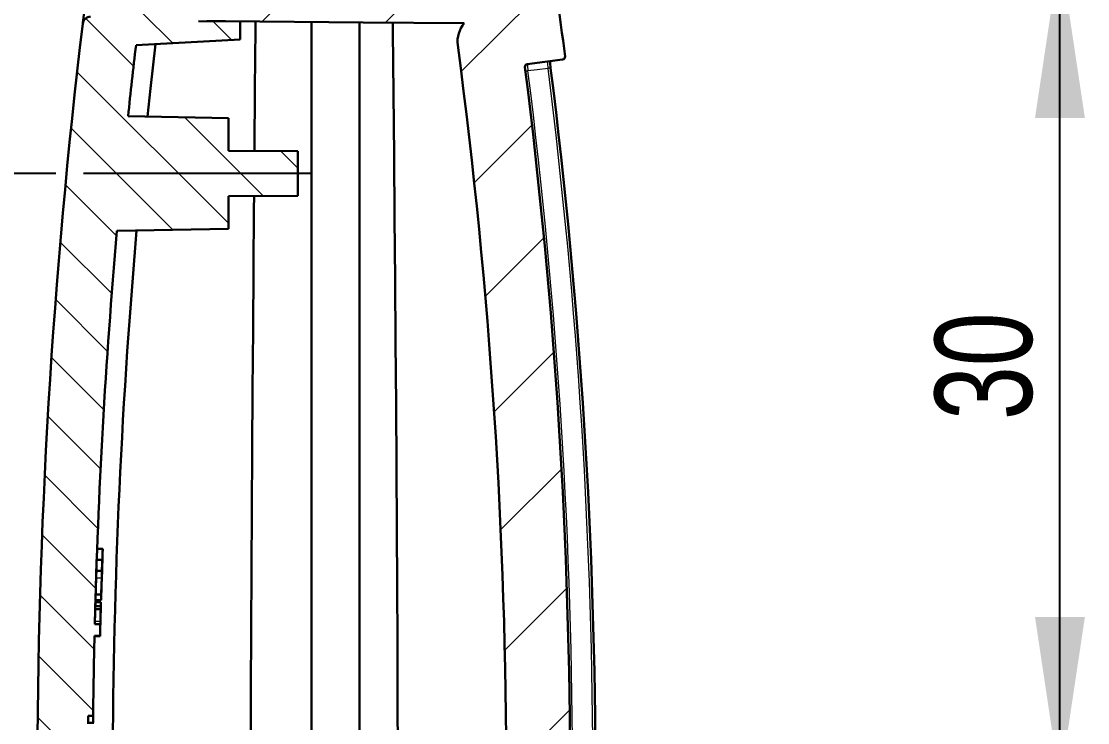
# Model space of a CAD drawing. Header units: millimetres. Extents: x 0 to 1188, y 0 to 841.
# Drawn here: x 626.43 to 664.88, y 376.33 to 401.63 of the extents above; entities that cross this region are included whole.
import ezdxf

# ---------------------------------------------------------------- set-up
doc = ezdxf.new("R2010")
doc.units = ezdxf.units.MM
doc.linetypes.add('SLD-Durchgehend', pattern=[0])
doc.styles.add('SLDTEXTSTYLE3', font='ARIALN.TTF', dxfattribs={"width": 0.87})
doc.dimstyles.new('SLDDIMSTYLE2', dxfattribs={"dimtxt": 3.5, "dimasz": 6, "dimexe": 0, "dimexo": 0.0625, "dimgap": 0.875, "dimtad": 1, "dimrnd": 1e-09, "dimzin": 12, "dimdsep": 46, "dimtxsty": 'SLDTEXTSTYLE3', "dimsah": 1, "dimcen": 0.09, "dimadec": 0, "dimazin": 3, "dimtfac": 1, "dimtofl": 0, "dimtmove": 0, "dimatfit": 3, "dimfxl": 0, "dimfrac": 2, "dimtolj": 1, "dimtzin": 12, "dimarcsym": 0})

# ---------------------------------------------------------------- blocks, each defined once
blk = doc.blocks.new('_D_47')
for p, q in [((627.6705101286666, 396.1442891782618), (610.0031587604708, 396.1442891782618)), ((611.0031587604708, 396.1442891782618), (611.0031587604708, 374.1444499411431)), ((626.9659200410766, 374.1444499411431), (610.0031587604708, 374.1444499411431))]:
    blk.add_line(p, q)
for points in [[(611.0031587604708, 396.1442891782618), (610.1031587604708, 390.1442891782618), (611.9031587604708, 390.1442891782618)], [(611.0031587604708, 374.1444499411431), (611.9031587604708, 380.1444499411431), (610.1031587604708, 380.1444499411431)]]:
    blk.add_solid(points)
at = {"insert": (606.4914215548537, 383.4440669971711), "char_height": 3.5, "attachment_point": 1, "rotation": 90.00000000000041, "style": 'SLDTEXTSTYLE3'}
blk.add_mtext('22', dxfattribs=at)
blk = doc.blocks.new('_D_50')
for p, q in [((645.5052452550302, 404.1444464658799), (664.8825399489441, 404.1444464658798)), ((663.8825399489439, 374.1444499411428), (663.8825399489441, 404.1444464658798)), ((635.3522320244805, 374.1444499411431), (664.8825399489439, 374.1444499411428))]:
    blk.add_line(p, q)
for points in [[(663.8825399489441, 404.1444464658798), (662.9825399489441, 398.1444464658798), (664.7825399489441, 398.1444464658798)], [(663.8825399489439, 374.1444499411428), (664.7825399489438, 380.1444499411428), (662.9825399489439, 380.1444499411428)]]:
    blk.add_solid(points)
at = {"insert": (659.3708027433269, 387.2511667290476), "char_height": 3.5, "attachment_point": 1, "rotation": 89.9999999999995, "style": 'SLDTEXTSTYLE3'}
blk.add_mtext('30', dxfattribs=at)

msp = doc.modelspace()

# ---------------------------------------------------------------- hatches: boundary and pattern name
at = {"linetype": 'SLD-Durchgehend', "lineweight": 0}
h = msp.add_hatch(dxfattribs=at)
h.set_pattern_fill('ANSI31', style=0)
h.set_pattern_definition([(45, (0, 0), (-2.245064030267288, 2.245064030267288), [])])
edge = h.paths.add_edge_path(flags=0)
edge.add_arc((440.703183760471, 374.1444499411438), 207, 350.1714956414312, 352.7223075003661)
edge.add_arc((645.9363639792355, 347.9346857817296), 0.1, 352.722307500389, 442.7499999999731)
edge.add_line((645.9489838761491, 348.0338862766976), (644.675058922054, 348.195950000286))
edge.add_arc((644.6876788189675, 348.2951504952539), 0.1, 172.7778654556324, 262.75000000003683, ccw=False)
edge.add_arc((440.703183760471, 374.1444499411438), 205.5158080160984, 352.7778654556407, 367.2221345443605)
edge.add_arc((644.6876788189676, 399.9937493870322), 0.1, 97.24999999996243, 187.2221345443668, ccw=False)
edge.add_line((644.6750589220541, 400.0929498820001), (645.9489838761493, 400.2550136055885))
edge.add_arc((645.9363639792357, 400.3542141005565), 0.1, 277.2500000000327, 367.2776924996449)
edge.add_arc((440.703183760471, 374.1444499411438), 207, 7.277692499634346, 9.828504358569164)
edge.add_spline(control_points=[(644.6650650843545, 409.4792906344599), (644.6459597171163, 409.5895717781935), (644.6075506753448, 409.6980751975902), (644.5530186267855, 409.7958156774357), (644.5064841816726, 409.8792216582274), (644.4472840394924, 409.9566660194391), (644.3790081941343, 410.0234524039379)], knot_values=[2.194270917860438e-17, 2.194270917860438e-17, 2.194270917860438e-17, 2.194270917860438e-17, 0.0003357715167857464, 0.0003357715167857464, 0.0003357715167857464, 0.0006211764384765851, 0.0006211764384765851, 0.0006211764384765851, 0.0006211764384765851], weights=[1, 1, 1, 1, 1, 1, 1], degree=3, periodic=0)
edge.add_spline(control_points=[(644.3790081941343, 410.0234524039379), (643.7382164282003, 410.6502650788889), (643.0595654507681, 411.2405588214667), (642.3499952438548, 411.7882981191523), (641.8101708620825, 412.2050053383461), (641.2512446940048, 412.5980691793143), (640.6765276930103, 412.9651599561693)], knot_values=[3.072371372254588e-05, 3.072371372254588e-05, 3.072371372254588e-05, 3.072371372254588e-05, 0.002719881707251291, 0.002719881707251291, 0.002719881707251291, 0.00476423095305631, 0.00476423095305631, 0.00476423095305631, 0.00476423095305631], weights=[1, 1, 1, 1, 1, 1, 1], degree=3, periodic=0)
edge.add_spline(control_points=[(640.6765276930103, 412.9651599561693), (640.6057843731447, 413.0103460568098), (640.526264012649, 413.0439413636942), (640.444551727171, 413.0631638348841), (640.401125323359, 413.0733797135769), (640.3566083306254, 413.0797304408458), (640.312057624483, 413.0820652444202)], knot_values=[2.525795506525166e-17, 2.525795506525166e-17, 2.525795506525166e-17, 2.525795506525166e-17, 0.0002518285308900486, 0.0002518285308900486, 0.0002518285308900486, 0.0003842927863039415, 0.0003842927863039415, 0.0003842927863039415, 0.0003842927863039415], weights=[1, 1, 1, 1, 1, 1, 1], degree=3, periodic=0)
edge.add_line((640.3120576244831, 413.0820652444202), (637.813183760471, 413.2130256743415))
edge.add_line((637.813183760471, 413.2130256743415), (637.813183760471, 411.2102809823457))
edge.add_line((637.813183760471, 411.2102809823457), (639.8728466793469, 411.1023386226958))
edge.add_spline(control_points=[(639.8728466793469, 411.1023386226958), (640.3824702106235, 410.76559304831), (640.8778580413766, 410.4062504945935), (641.3561858866623, 410.0263607764862), (641.8380610092515, 409.6436537978155), (642.303547819722, 409.2393576007954), (642.7499523227638, 408.815811517166)], knot_values=[2.489836038554987e-05, 2.489836038554987e-05, 2.489836038554987e-05, 2.489836038554987e-05, 0.001857389109943496, 0.001857389109943496, 0.001857389109943496, 0.003703498353966822, 0.003703498353966822, 0.003703498353966822, 0.003703498353966822], weights=[1, 1, 1, 1, 1, 1, 1], degree=3, periodic=0)
edge.add_arc((440.703183760471, 374.1444499411438), 205, 9.146626698531804, 9.737157490976585, ccw=False)
edge.add_spline(control_points=[(643.0965621119259, 406.7315700882944), (639.9931631634147, 406.7044871359628), (636.8897642149036, 406.6774041836312), (633.7863652663925, 406.6503212312992), (633.5619714310853, 406.648362975965), (633.3375775957783, 406.6464047206308), (633.113183760471, 406.6444464652965)], knot_values=[0.01553141202188759, 0.01553141202188759, 0.01553141202188759, 0.01553141202188759, 0.02484196338468785, 0.02484196338468785, 0.02484196338468785, 0.02551517052427439, 0.02551517052427439, 0.02551517052427439, 0.02551517052427439], weights=[1, 1, 1, 1, 1, 1, 1], degree=3, periodic=0)
edge.add_line((633.113183760471, 406.6444464652965), (633.113183760471, 405.4944464647995))
edge.add_spline(control_points=[(633.113183760471, 405.4944464647995), (633.2140641301313, 405.3935660950585), (633.3149444997833, 405.2926857253092), (633.4158248694168, 405.1918053555415)], knot_values=[0.002305656127740359, 0.002305656127740359, 0.002305656127740359, 0.002305656127740359, 0.002733655288763948, 0.002733655288763948, 0.002733655288763948, 0.002733655288763948], weights=[1, 1, 1, 1], degree=3, periodic=0)
edge.add_spline(control_points=[(633.4158248694168, 405.1918053555415), (633.5248841846376, 405.190853609315), (633.6339434998583, 405.1899018630884), (633.7430028150791, 405.1889501168619), (634.4332882684857, 405.182926086964), (635.1235737218924, 405.1769020570661), (635.813859175299, 405.1708780271679), (638.4803045113832, 405.1476083112165), (641.1467498474675, 405.1243385952628), (643.8131951835518, 405.1010688793064)], knot_values=[0.01002748567136656, 0.01002748567136656, 0.01002748567136656, 0.01002748567136656, 0.01035467607543689, 0.01035467607543689, 0.01035467607543689, 0.01242561129052426, 0.01242561129052426, 0.01242561129052426, 0.0204252519005801, 0.0204252519005801, 0.0204252519005801, 0.0204252519005801], weights=[1, 1, 1, 1, 1, 1, 1, 1, 1, 1], degree=3, periodic=0)
edge.add_spline(control_points=[(643.8131951835519, 405.1010688793064), (643.8723456339521, 405.0408769435854), (643.9314960843438, 404.9806850078561), (643.9906465347193, 404.9204930721107), (644.0314922766461, 404.8789281430538), (644.0723380185652, 404.8373632139892), (644.113183760471, 404.7957982849115)], knot_values=[0.001629402823340384, 0.001629402823340384, 0.001629402823340384, 0.001629402823340384, 0.001882575894924841, 0.001882575894924841, 0.001882575894924841, 0.002057401984652887, 0.002057401984652887, 0.002057401984652887, 0.002057401984652887], weights=[1, 1, 1, 1, 1, 1, 1], degree=3, periodic=0)
edge.add_line((644.113183760471, 404.7957982849115), (644.113183760471, 403.4930946468484))
edge.add_spline(control_points=[(644.113183760471, 403.4930946468484), (644.0131875682205, 403.3913377819953), (643.9131913758962, 403.2895809172144), (643.8131951835518, 403.1878240524535)], knot_values=[0.003882968331787959, 0.003882968331787959, 0.003882968331787959, 0.003882968331787959, 0.004310591267683084, 0.004310591267683084, 0.004310591267683084, 0.004310591267683084], weights=[1, 1, 1, 1], degree=3, periodic=0)
edge.add_spline(control_points=[(643.8131951835518, 403.1878240524535), (641.1467498474675, 403.1645543364972), (638.4803045113832, 403.1412846205435), (635.813859175299, 403.118014904592), (635.1235737218924, 403.1119908746939), (634.4332882684857, 403.1059668447959), (633.7430028150791, 403.0999428148982), (633.6339434998583, 403.0989910686715), (633.5248841846376, 403.0980393224451), (633.4158248694168, 403.0970875762185)], knot_values=[0.02002625146303577, 0.02002625146303577, 0.02002625146303577, 0.02002625146303577, 0.02802589207309161, 0.02802589207309161, 0.02802589207309161, 0.03009682728817899, 0.03009682728817899, 0.03009682728817899, 0.03042401769224932, 0.03042401769224932, 0.03042401769224932, 0.03042401769224932], weights=[1, 1, 1, 1, 1, 1, 1, 1, 1, 1], degree=3, periodic=0)
edge.add_spline(control_points=[(633.4158248694168, 403.0970875762185), (633.3149444997833, 402.9962072064507), (633.2140641301313, 402.8953268367014), (633.113183760471, 402.7944464669604)], knot_values=[0.005709878442625315, 0.005709878442625315, 0.005709878442625315, 0.005709878442625315, 0.006141897009964581, 0.006141897009964581, 0.006141897009964581, 0.006141897009964581], weights=[1, 1, 1, 1], degree=3, periodic=0)
edge.add_line((633.113183760471, 402.7944464669604), (633.113183760471, 401.6444464664634))
edge.add_spline(control_points=[(633.113183760471, 401.6444464664634), (633.337397483958, 401.6424897829412), (633.5616112074448, 401.640533099419), (633.7858249309317, 401.6385764158969), (635.4418896465446, 401.6241241580674), (637.0979543621577, 401.6096719002379), (638.7540190777706, 401.5952196424086), (639.9701378917904, 401.5846067342984), (641.1862567058101, 401.5739938261883), (642.4023755198298, 401.5633809180782)], knot_values=[0.02416924985471032, 0.02416924985471032, 0.02416924985471032, 0.02416924985471032, 0.02484191663826091, 0.02484191663826091, 0.02484191663826091, 0.02981029996591309, 0.02981029996591309, 0.02981029996591309, 0.03345879533149627, 0.03345879533149627, 0.03345879533149627, 0.03345879533149627], weights=[1, 1, 1, 1, 1, 1, 1, 1, 1, 1], degree=3, periodic=0)
edge.add_arc((643.1576483163077, 400.9079703575129), 1, 139.0492118347928, 187.5305659809098)
edge.add_arc((440.703183760471, 374.1444499411438), 203.2158080160984, -7.530565980909216, 7.530565980907113, ccw=False)
edge.add_arc((643.1576483163076, 347.3809295247732), 1, 172.469434019091, 220.9513114783508)
edge.add_spline(control_points=[(642.402381506078, 346.7255120659229), (639.5300820365693, 346.7004458881916), (636.6577825670604, 346.6753797104601), (633.7854830975516, 346.6503135327284), (633.5613833185246, 346.6483578435844), (633.3372835394978, 346.6464021544405), (633.1131837604709, 346.6444464652965)], knot_values=[0.01622466053887799, 0.01622466053887799, 0.01622466053887799, 0.01622466053887799, 0.02484188706498601, 0.02484188706498601, 0.02484188706498601, 0.02551421200214026, 0.02551421200214026, 0.02551421200214026, 0.02551421200214026], weights=[1, 1, 1, 1, 1, 1, 1], degree=3, periodic=0)
edge.add_line((633.1131837604709, 346.6444464652965), (633.1131837604709, 345.4944464647995))
edge.add_spline(control_points=[(633.1131837604709, 345.4944464647995), (633.2140641301312, 345.3935660950585), (633.3149444997831, 345.2926857253092), (633.4158248694166, 345.1918053555415)], knot_values=[0.002305656127740367, 0.002305656127740367, 0.002305656127740367, 0.002305656127740367, 0.002733655288763946, 0.002733655288763946, 0.002733655288763946, 0.002733655288763946], weights=[1, 1, 1, 1], degree=3, periodic=0)
edge.add_spline(control_points=[(633.4158248694166, 345.1918053555415), (633.5248841846374, 345.190853609315), (633.6339434998581, 345.1899018630884), (633.7430028150789, 345.1889501168619), (634.4332882684855, 345.182926086964), (635.1235737218922, 345.1769020570661), (635.8138591752987, 345.1708780271679), (638.480304511383, 345.1476083112165), (641.1467498474674, 345.1243385952628), (643.8131951835516, 345.1010688793064)], knot_values=[0.01002748567136656, 0.01002748567136656, 0.01002748567136656, 0.01002748567136656, 0.01035467607543689, 0.01035467607543689, 0.01035467607543689, 0.01242561129052426, 0.01242561129052426, 0.01242561129052426, 0.02042525190058007, 0.02042525190058007, 0.02042525190058007, 0.02042525190058007], weights=[1, 1, 1, 1, 1, 1, 1, 1, 1, 1], degree=3, periodic=0)
edge.add_spline(control_points=[(643.8131951835516, 345.1010688793064), (643.872345634067, 345.0408769434683), (643.9314960845737, 344.9806850076219), (643.9906465350641, 344.9204930717595), (644.031492276876, 344.8789281428196), (644.0723380186801, 344.8373632138721), (644.1131837604707, 344.7957982849115)], knot_values=[0.001629402823340389, 0.001629402823340389, 0.001629402823340389, 0.001629402823340389, 0.001882575895417286, 0.001882575895417286, 0.001882575895417286, 0.002057401984652953, 0.002057401984652953, 0.002057401984652953, 0.002057401984652953], weights=[1, 1, 1, 1, 1, 1, 1], degree=3, periodic=0)
edge.add_line((644.1131837604707, 344.7957982849115), (644.1131837604707, 343.4930946468484))
edge.add_spline(control_points=[(644.1131837604707, 343.4930946468484), (644.0131875682202, 343.3913377819953), (643.913191375896, 343.2895809172145), (643.8131951835516, 343.1878240524535)], knot_values=[0.003882968331785339, 0.003882968331785339, 0.003882968331785339, 0.003882968331785339, 0.004310591267679314, 0.004310591267679314, 0.004310591267679314, 0.004310591267679314], weights=[1, 1, 1, 1], degree=3, periodic=0)
edge.add_spline(control_points=[(643.8131951835516, 343.1878240524535), (641.1467498474674, 343.1645543364972), (638.480304511383, 343.1412846205435), (635.8138591752987, 343.118014904592), (635.1235737218922, 343.1119908746939), (634.4332882684855, 343.1059668447959), (633.7430028150789, 343.0999428148982), (633.6339434998581, 343.0989910686716), (633.5248841846374, 343.098039322445), (633.4158248694166, 343.0970875762185)], knot_values=[0.02002625146303576, 0.02002625146303576, 0.02002625146303576, 0.02002625146303576, 0.02802589207309156, 0.02802589207309156, 0.02802589207309156, 0.03009682728817894, 0.03009682728817894, 0.03009682728817894, 0.03042401769224927, 0.03042401769224927, 0.03042401769224927, 0.03042401769224927], weights=[1, 1, 1, 1, 1, 1, 1, 1, 1, 1], degree=3, periodic=0)
edge.add_spline(control_points=[(633.4158248694166, 343.0970875762185), (633.3149444997831, 342.9962072064507), (633.2140641301312, 342.8953268367014), (633.1131837604709, 342.7944464669604)], knot_values=[0.005698678298336099, 0.005698678298336099, 0.005698678298336099, 0.005698678298336099, 0.006127460469428542, 0.006127460469428542, 0.006127460469428542, 0.006127460469428542], weights=[1, 1, 1, 1], degree=3, periodic=0)
edge.add_line((633.1131837604709, 342.7944464669604), (633.1131837604707, 341.6444464664634))
edge.add_spline(control_points=[(633.1131837604709, 341.6444464664634), (633.3374850355927, 341.6424890188896), (633.5617863107146, 341.640531571316), (633.7860875858366, 341.6385741237422), (635.4421538162753, 341.6241218526931), (637.098220046714, 341.609669581644), (638.7542862771527, 341.5952173105949), (640.2017111829017, 341.5825858248025), (641.6491360886507, 341.5699543390103), (643.0965609943997, 341.557322853218)], knot_values=[0.02416900991305474, 0.02416900991305474, 0.02416900991305474, 0.02416900991305474, 0.02484193936151197, 0.02484193936151197, 0.02484193936151197, 0.02981032723381436, 0.02981032723381436, 0.02981032723381436, 0.03415276729787304, 0.03415276729787304, 0.03415276729787304, 0.03415276729787304], weights=[1, 1, 1, 1, 1, 1, 1, 1, 1, 1], degree=3, periodic=0)
edge.add_arc((440.703183760471, 374.1444499411438), 205, 350.26284250902216, 350.8533713365952, ccw=False)
edge.add_spline(control_points=[(642.7499523227635, 339.4730883651201), (642.3071246177882, 339.0529359273939), (641.8455231222216, 338.651728750696), (641.3677767691494, 338.2717512916971), (640.8858580268377, 337.8884553063485), (640.3865838254118, 337.5260250004063), (639.8728466793468, 337.1865612595905)], knot_values=[2.603938324540318e-05, 2.603938324540318e-05, 2.603938324540318e-05, 2.603938324540318e-05, 0.001857328200881564, 0.001857328200881564, 0.001857328200881564, 0.003704639417050669, 0.003704639417050669, 0.003704639417050669, 0.003704639417050669], weights=[1, 1, 1, 1, 1, 1, 1], degree=3, periodic=0)
edge.add_line((639.8728466793468, 337.1865612595905), (637.8131837604708, 337.0786188999405))
edge.add_line((637.8131837604708, 337.0786188999405), (637.8131837604708, 335.0758742079447))
edge.add_line((637.8131837604708, 335.0758742079447), (640.3120576244829, 335.206834637866))
edge.add_spline(control_points=[(640.3120576244829, 335.206834637866), (640.3958854273649, 335.2112278668572), (640.4801107699702, 335.2301546743129), (640.5577589150614, 335.2620477230993), (640.5990254110857, 335.2789974437835), (640.6389308009709, 335.2997255463749), (640.6765276930101, 335.3237399261168)], knot_values=[9.974659986866641e-18, 9.974659986866641e-18, 9.974659986866641e-18, 9.974659986866641e-18, 0.000251828530895307, 0.000251828530895307, 0.000251828530895307, 0.0003842927863091545, 0.0003842927863091545, 0.0003842927863091545, 0.0003842927863091545], weights=[1, 1, 1, 1, 1, 1, 1], degree=3, periodic=0)
edge.add_spline(control_points=[(640.6765276930101, 335.3237399261169), (641.4324016290029, 335.8065416352848), (642.1612281522498, 336.3345315604802), (642.8555470768653, 336.9023027541927), (643.3830579056931, 337.3336685752319), (643.8918817023559, 337.7889478171738), (644.379008194134, 338.2654474783482)], knot_values=[2.855903457066471e-05, 2.855903457066471e-05, 2.855903457066471e-05, 2.855903457066471e-05, 0.00271928073651982, 0.00271928073651982, 0.00271928073651982, 0.004762067832991277, 0.004762067832991277, 0.004762067832991277, 0.004762067832991277], weights=[1, 1, 1, 1, 1, 1, 1], degree=3, periodic=0)
edge.add_spline(control_points=[(644.379008194134, 338.2654474783482), (644.4590182069376, 338.3437120454266), (644.5266191128737, 338.4368697770836), (644.5762128539559, 338.5372062383241), (644.6185332417884, 338.6228274852952), (644.6487616860284, 338.7155017966749), (644.6650650843543, 338.8096092478262)], knot_values=[2.655033808261411e-17, 2.655033808261411e-17, 2.655033808261411e-17, 2.655033808261411e-17, 0.000335771501886559, 0.000335771501886559, 0.000335771501886559, 0.0006211764377843284, 0.0006211764377843284, 0.0006211764377843284, 0.0006211764377843284], weights=[1, 1, 1, 1, 1, 1, 1], degree=3, periodic=0)
h = msp.add_hatch(dxfattribs=at)
h.set_pattern_fill('ANSI31', scale=0.5, angle=90.0000000000002, style=0)
h.set_pattern_definition([(135.0000000000002, (0, 0), (-1.12253201513364, -1.122532015133648), [])])
edge = h.paths.add_edge_path(flags=0)
edge.add_line((629.1629511562609, 365.6104938327816), (629.3630915246335, 365.6104938327816))
edge.add_arc((857.003183760471, 374.1444499411423), 227.8, 182.106578216694, 182.1469451740539, ccw=False)
edge.add_line((629.357135540158, 365.7708766492361), (629.1570004035293, 365.7708766492361))
edge.add_arc((857.003183760471, 374.1444499411423), 227.9999999999999, 181.997214541854, 182.1047295090637, ccw=False)
edge.add_line((629.1416886323793, 366.1984422649135), (629.3418103085625, 366.1984422649135))
edge.add_arc((857.003183760471, 374.1444499411423), 227.8, 181.9586055132902, 181.998968734063, ccw=False)
edge.add_line((629.3362690681009, 366.3588250813681), (629.1361522584504, 366.3588250813681))
edge.add_arc((857.003183760471, 374.1444499411423), 227.9999999999999, 180.8959051152616, 181.9568867696259, ccw=False)
edge.add_line((629.031056186416, 370.5794745753361), (628.8368064617054, 370.5794745753357))
edge.add_line((628.8368064617054, 370.5794745753357), (628.8368064617054, 370.8912829912595))
edge.add_line((628.8368064617054, 370.8912829912595), (629.0368064617054, 370.8912829915586))
edge.add_line((629.0368064617054, 370.8912829915586), (629.0368064617055, 371.0485227667726))
edge.add_line((629.0368064617055, 371.0485227667726), (628.8368064617054, 371.0485227667726))
edge.add_line((628.8368064617054, 371.0485227667726), (628.8368064617054, 371.3872283506935))
edge.add_line((628.8368064617054, 371.3872283506935), (629.0368064617054, 371.3872283506349))
edge.add_line((629.0368064617054, 371.3872283506349), (629.0368064617056, 371.596799889801))
edge.add_line((629.0368064617056, 371.596799889801), (628.8368064617054, 371.596799889801))
edge.add_line((628.8368064617054, 371.596799889801), (628.8368064617054, 372.2484146000839))
edge.add_line((628.8368064617054, 372.2484146000839), (629.0368064617054, 372.2484146000839))
edge.add_line((629.0368064617054, 372.2484146000839), (629.0368064617054, 372.3830642732359))
edge.add_line((629.0368064617054, 372.3830642732359), (628.8368064617054, 372.3830642750951))
edge.add_line((628.8368064617054, 372.3830642750951), (628.8368064617054, 372.7740452929892))
edge.add_line((628.8368064617054, 372.7740452929892), (629.0368064617054, 372.774045290708))
edge.add_line((629.0368064617054, 372.774045290708), (629.0368064617054, 372.9133784507096))
edge.add_line((629.0368064617054, 372.9133784507096), (628.8368064617054, 372.9133784507096))
edge.add_line((628.8368064617054, 372.9133784507096), (628.8368064617054, 373.4294745753357))
edge.add_line((628.8368064617054, 373.4294745753357), (629.0368064617054, 373.4294745753357))
edge.add_line((629.0368064617054, 373.4294745753357), (629.0368064617054, 373.7294745753358))
edge.add_line((629.0368064617054, 373.7294745753358), (628.8368064617054, 373.7294745753358))
edge.add_line((628.8368064617054, 373.7294745753358), (628.8368064617054, 374.2414892866856))
edge.add_line((628.8368064617054, 374.2414892866856), (629.0368064617054, 374.2414892866856))
edge.add_line((629.0368064617054, 374.2414892866856), (629.0368064617054, 374.3790765086811))
edge.add_line((629.0368064617054, 374.3790765086811), (628.8368064617054, 374.3790765075777))
edge.add_line((628.8368064617054, 374.3790765075777), (628.8368064617054, 374.7350486791158))
edge.add_line((628.8368064617054, 374.7350486791158), (629.0368064617054, 374.7350486792396))
edge.add_line((629.0368064617054, 374.7350486792396), (629.0368064617054, 374.8730265900241))
edge.add_line((629.0368064617054, 374.8730265900241), (628.8368064617054, 374.8730265900241))
edge.add_line((628.8368064617054, 374.8730265900241), (628.8368064617054, 375.5681600328235))
edge.add_line((628.8368064617054, 375.5681600328235), (629.0368064617054, 375.5681600328235))
edge.add_line((629.0368064617054, 375.5681600328235), (629.0368064617054, 375.6942296162943))
edge.add_line((629.0368064617054, 375.6942296162943), (628.8368064617054, 375.6942296162943))
edge.add_line((628.8368064617054, 375.6942296162943), (628.8368064617054, 375.8565247806933))
edge.add_line((628.8368064617054, 375.8565247806933), (629.0368064617054, 375.8565247806933))
edge.add_line((629.0368064617054, 375.8565247806933), (629.0368064617054, 376.0433239079709))
edge.add_line((629.0368064617054, 376.0433239079709), (628.8368064617054, 376.0433239079683))
edge.add_line((628.8368064617054, 376.0433239079683), (628.8368064617054, 376.0779858412106))
edge.add_line((628.8368064617054, 376.0779858412106), (629.0368064617054, 376.0779858412105))
edge.add_line((629.0368064617054, 376.0779858412105), (629.0368064617054, 376.2827378071714))
edge.add_line((629.0368064617054, 376.2827378071714), (628.8368064617054, 376.2827378071714))
edge.add_line((628.8368064617054, 376.2827378071714), (628.8368064617054, 376.5794745753354))
edge.add_line((628.8368064617054, 376.5794745753354), (629.016187080768, 376.5794745753354))
edge.add_arc((857.003183760471, 374.1444499411423), 227.9999999999999, 178.6634885530515, 179.3880733029845, ccw=False)
edge.add_line((629.0652114007125, 379.4624153906373), (629.2652658735324, 379.4624153906365))
edge.add_arc((857.003183760471, 374.1444499411423), 227.8, 178.5560001710087, 178.66231493213, ccw=False)
edge.add_line((629.2755256345293, 379.8849834071446), (629.075462156613, 379.8849834071345))
edge.add_arc((857.003183760471, 374.1444499411423), 227.9999999999999, 174.9853164956326, 178.5572671054253, ccw=False)
edge.add_line((629.8758926351314, 394.0741671008335), (633.893183760471, 394.1442891782618))
edge.add_line((633.893183760471, 394.1442891782618), (633.893183760471, 395.3224720087863))
edge.add_line((633.893183760471, 395.3224720087863), (636.3931837604711, 395.3442891782632))
edge.add_line((636.3931837604711, 395.3442891782632), (636.3931837604711, 396.9442891782604))
edge.add_line((636.3931837604711, 396.9442891782604), (633.893183760471, 396.9661063477373))
edge.add_line((633.893183760471, 396.9661063477373), (633.893183760471, 398.1442891782618))
edge.add_line((633.893183760471, 398.1442891782618), (630.2765343193456, 398.2074180290793))
edge.add_arc((857.003183760471, 374.1444499411423), 227.9999999999999, 173.2922425314039, 173.941759236418, ccw=False)
edge.add_line((630.5638793304469, 400.7760366240055), (634.3202724818922, 400.9729008471867))
edge.add_line((634.3202724818922, 400.9729008471867), (634.3202724818922, 401.6229008471864))
edge.add_line((634.3202724818922, 401.6229008471864), (632.8202724818922, 401.635991148873))
edge.add_line((632.8202724818922, 401.635991148873), (632.8202724818922, 402.7442891782626))
edge.add_line((632.8202724818922, 402.7442891782626), (631.1502724818921, 402.7588630474732))
edge.add_line((631.1502724818921, 402.7588630474732), (631.1502724818921, 401.9224756278247))
edge.add_line((631.1502724818921, 401.9224756278247), (628.9229593859042, 401.805747094696))
edge.add_arc((628.938660172777, 401.5061582342696), 0.3, 92.99999999998352, 173.1587211048579)
edge.add_arc((857.003183760471, 374.1444499411423), 229.9999999999999, 173.1587211048525, 186.8413601819421)
edge.add_arc((628.9386989916692, 346.7824180878422), 0.3, 186.8413601819341, 267.0000000000173)
edge.add_line((628.9229982047964, 346.4828292274158), (631.150272481892, 346.366102728699))
edge.add_line((631.150272481892, 346.366102728699), (631.150272481892, 345.5297153090505))
edge.add_line((631.150272481892, 345.5297153090505), (632.820272481892, 345.544289178261))
edge.add_line((632.820272481892, 345.544289178261), (632.820272481892, 346.6529087334133))
edge.add_line((632.820272481892, 346.6529087334133), (634.3202724818921, 346.6659990350998))
edge.add_line((634.3202724818921, 346.6659990350998), (634.3202724818921, 347.3156775093369))
edge.add_line((634.3202724818921, 347.3156775093369), (630.5639173799366, 347.5125397384289))
edge.add_arc((857.003183760471, 374.1444499411423), 227.9999999999999, 186.0583218656738, 186.7078393286046, ccw=False)
edge.add_line((630.2765683806691, 350.081160921987), (633.8931837604708, 350.1442891782618))
edge.add_line((633.8931837604708, 350.1442891782618), (633.8931837604708, 351.3224720087863))
edge.add_line((633.8931837604708, 351.3224720087863), (636.3931837604708, 351.3442891782632))
edge.add_line((636.3931837604708, 351.3442891782632), (636.3931837604708, 352.9442891782604))
edge.add_line((636.3931837604708, 352.9442891782604), (633.8931837604708, 352.9661063477374))
edge.add_line((633.8931837604708, 352.9661063477374), (633.8931837604708, 354.1442891782618))
edge.add_line((633.8931837604708, 354.1442891782618), (629.8759208915307, 354.2144107624729))
edge.add_arc((857.003183760471, 374.1444499411423), 227.9999999999999, 183.9444885079042, 185.0147647377993, ccw=False)
edge.add_line((629.5432778694659, 358.4603429517371), (629.9442293280486, 358.4603429517371))
edge.add_arc((857.003183760471, 374.1444499411423), 227.5999999999999, 183.9009655996922, 183.951431826967, ccw=False)
edge.add_line((629.9305028172525, 358.6603429517371), (629.5295755534074, 358.6603429517371))
edge.add_arc((857.003183760471, 374.1444499411423), 227.9999999999999, 183.7933656909497, 183.8941112338223, ccw=False)
edge.add_line((629.5027008679457, 359.060342951737), (629.9035806865506, 359.060342951737))
edge.add_arc((857.003183760471, 374.1444499411423), 227.5999999999999, 183.3083883586358, 183.8000421982163, ccw=False)
edge.add_line((629.7825068631621, 361.0096111401238), (629.3818402760093, 361.0096111401238))
edge.add_arc((857.003183760471, 374.1444499411423), 227.9999999999999, 183.2142970453456, 183.3025777262221, ccw=False)
edge.add_line((629.3618724646444, 361.360342951737), (629.7625038449166, 361.360342951737))
edge.add_arc((857.003183760471, 374.1444499411423), 227.5999999999999, 183.1695258681399, 183.2199520229362, ccw=False)
edge.add_line((629.7513405308083, 361.5603429517371), (629.3507287961565, 361.5603429517371))
edge.add_arc((857.003183760471, 374.1444499411423), 227.9999999999999, 182.1450610080418, 183.163959632384, ccw=False)

# ---------------------------------------------------------------- linework, layer by layer
at = {"color": 7, "linetype": 'SLD-Durchgehend', "lineweight": 30}
for p, q in [((632.8202723592556, 401.6359909451104), (634.3202723722941, 401.6229002750016)), ((634.3202723722941, 401.6229002750016), (634.3202723722941, 401.6332938349343)), ((634.3202723722941, 400.9729004478551), (634.3202723722941, 401.6229002750016)), ((636.8931837563439, 346.6773158884145), (636.8931837563439, 401.6115753924943)), ((638.6181837946212, 346.6923772370911), (638.6181837946212, 401.5965177691079)), ((630.5638793922997, 400.7760374820328), (634.3202723722941, 400.9729004478551)), ((645.9489837355948, 400.2550127929545), (644.6750592507458, 400.0929496264554)), ((633.8931836720592, 398.1442893868781), (630.276534247402, 398.2074181562758)), ((633.8931836720592, 398.1442893868781), (633.8931836720592, 396.9661067253447)), ((636.393183761699, 396.9442895627118), (633.8931836720592, 396.9661067253447)), ((636.393183761699, 395.3442885553933), (636.393183761699, 396.9442895627118)), ((633.8931836720592, 395.3224713927603), (636.393183761699, 395.3442885553933)), ((633.8931836720592, 395.3224713927603), (633.8931836720592, 394.144288731227)), ((629.8758927799797, 394.074167591939), (633.8931836720592, 394.144288731227)), ((629.1608992099798, 382.60584185035), (629.3610376372969, 382.60584185035)), ((629.3536918304897, 382.4058412587739), (629.3554403886235, 382.4058412587739)), ((629.3610378199957, 382.6058417127307), (629.3536918543978, 382.4058417127307)), ((629.1457885012067, 382.2058415985204), (629.3459138900078, 382.2058415985204)), ((629.3395277270351, 382.0058417127307), (629.332709532434, 381.8058417127307)), ((629.3412763692475, 382.0058419382668), (629.3395278111136, 382.0058419382668)), ((629.1325958512759, 381.805841812352), (629.3327095985449, 381.805841812352)), ((629.1026012107766, 380.7496237582064), (629.3026884153521, 380.7496237582064)), ((629.106768879298, 380.9496238841213), (629.3068602748251, 380.9496238841213)), ((629.0907850556111, 380.4300087517596), (629.2908620156384, 380.4300087517596)), ((629.0931319884992, 380.5300085818864), (629.2932112768328, 380.5300085818864)), ((629.0990938499606, 380.6764190098739), (629.2991777949071, 380.6764190098739)), ((629.283793277297, 380.130008795718), (629.2848684892094, 380.130008795718)), ((629.2755254611409, 379.8849834142721), (629.075462005291, 379.8849834142721)), ((629.0649147771335, 379.4469959116078), (629.2649814926124, 379.4469959116078)), ((629.0652114033735, 379.4624153538144), (629.2652660116589, 379.4624153538144)), ((629.016187048707, 376.5794746591247), (628.8368068702555, 376.5794746591247)), ((628.8368068702555, 376.2827378245539), (628.8368068702555, 376.5794746591247)), ((629.036806530509, 376.3304729959465), (628.8368068702555, 376.3304729959465))]:
    msp.add_line(p, q, dxfattribs=at)
msp.add_line((636.8931837604708, 396.1442891782618), (628.6705101286666, 396.1442891782618))
at = {"color": 7, "linetype": 'SLD-Durchgehend', "lineweight": 0}
for p, q in [((629.1274153694546, 381.5558417713738), (629.3275244601107, 381.5558417713738)), ((629.0786722742057, 379.9969959086276), (629.2787385240233, 379.9969959086276))]:
    msp.add_line(p, q, dxfattribs=at)
at = {"color": 7, "linetype": 'SLD-Durchgehend', "lineweight": 30, "flags": 128}
for points in [[(628.640796064589, 401.5418938374615), (628.6412496186829, 401.5453434562779), (628.6426140062547, 401.5557221150494), (628.6450848050451, 401.5745162046052), (628.648590303216, 401.6011836952067), (628.653115599606, 401.6355997896291), (628.6588274009562, 401.67904785038), (628.6655915968156, 401.7304996973372), (628.6733746595717, 401.7896964228249), (628.681897192452, 401.8545127487279), (628.6913417346811, 401.9263419336177), (628.7016645140982, 402.0048468387223), (628.7131784550882, 402.0924023366071), (628.7255659766531, 402.1866018897391), (628.7387684054709, 402.2869872874118), (628.7524225257373, 402.3908074027396), (628.7667909704185, 402.5000496780968), (628.7818076156116, 402.6142074740029), (628.7978943504429, 402.7364938533402), (628.814590170238, 402.8634033179379), (628.8318149812555, 402.9943230575419), (628.849175765369, 403.1262747025586), (628.8669668205118, 403.2614710754252), (628.8851043276525, 403.3992993658877), (628.9040818877554, 403.5434979027606), (628.9233369819856, 403.6897956407166), (628.942778806392, 403.83749595047), (628.9619416996873, 403.9830616688824), (628.9811935342884, 404.1292960769034), (629.0004472315347, 404.2755286222792), (629.0202122248745, 404.4256336069203), (629.0398840859568, 404.5750177478886), (629.0593673542178, 404.722954613576), (629.0781162746287, 404.865307269106), (629.0965974397993, 405.0056166029073), (629.1147260993755, 405.1432344144679), (629.1329693116284, 405.2817146307326), (629.1507482595778, 405.4166595465041), (629.1679749332404, 405.5473986095286), (629.1840854167974, 405.6696626371241), (629.1995993882454, 405.7873855358458), (629.2144428074396, 405.9000159627295), (629.228983546797, 406.0103441602088), (629.2427391812241, 406.1147044426299), (629.2556393958664, 406.2125752693511), (629.2672324992752, 406.3005181974269), (629.2779711142218, 406.3819791203833), (629.2878040179646, 406.4565668827391), (629.2969523996151, 406.5259541398383), (629.3050907619333, 406.5876859253741), (629.3121781267262, 406.6414381390906), (629.3179937705434, 406.6855493015147), (629.3228007920122, 406.7220012670851), (629.3265754424071, 406.7506301230288), (629.3293689444697, 406.7718158489562), (629.3310513787007, 406.7845749682284), (629.3316138975358, 406.7888441509104)], [(633.1131837863511, 401.6444473540879), (633.7858249966091, 401.6385762965775), (638.7540190547741, 401.5952195054389), (642.4023755893147, 401.5633813119031)], [(634.8343197090587, 396.9578924602366), (634.8348752429745, 397.0250911092854), (634.8528880693054, 399.1935490644074), (634.8707755163348, 401.360591409216), (634.8729529485142, 401.6290898448325)], [(639.8278281625396, 401.5858485376931), (639.830495703224, 401.2657548314429), (639.849744976688, 399.0278574651576), (639.8692382566667, 396.788458806882), (639.888606273759, 394.547769335518), (639.9075631119347, 392.302337569604), (639.9257767546958, 390.0556764578915), (639.9428974904156, 387.8079927539922), (639.958575141806, 385.55949414284), (639.9724599972403, 383.3103873780466), (639.9831564698404, 381.2752654789484), (639.9917209122366, 379.2396979419983), (639.9977991890198, 377.2038409965581), (640.0010373976118, 375.1678526182196), (640.0010809369421, 373.1318896184213), (639.9978613548017, 371.0933444103695), (639.9917861048168, 369.0548795288897), (639.9832079254127, 367.0166512033439), (639.9724793221837, 364.9788158959246), (639.9599532663858, 362.9415310001469), (639.945894952122, 360.8969687497712), (639.9306058950758, 358.8530109277464), (639.9143387164956, 356.8098112022973), (639.8973460376299, 354.767526966939), (639.8798804797268, 352.7263137525416), (639.86214227714, 350.6835731691218), (639.8443991851098, 348.6419576233722), (639.8278048794753, 346.7030446058608)], [(631.2678973257578, 400.8129327571488), (631.0851411029732, 399.2078467285729), (630.9786271370983, 398.195163813839)], [(634.8212981896511, 352.9580063200093), (634.8087914587966, 354.4589574462271), (634.7926459342277, 356.4411397105551), (634.7770942442155, 358.4242011433936), (634.7623674731738, 360.407998321066), (634.7486968219316, 362.3923887512184), (634.7353209342843, 364.5512131056286), (634.7238798692858, 366.7106837979055), (634.7147752597964, 368.8706145635343), (634.7084096699989, 371.0308196036614), (634.705184499923, 373.19111294481), (634.7055241998321, 375.3546015372968), (634.7093179423398, 377.5181132382251), (634.7161582738197, 379.6814600950576), (634.7256377406454, 381.8444539806343), (634.7373486563599, 384.0069067677952), (634.7509343244171, 386.1781884929634), (634.7659938104487, 388.3488657897807), (634.7822193123436, 390.5187523937321), (634.7993032608217, 392.6876611089803), (634.8169377373567, 394.8554038083649), (634.8208660559765, 395.3305683112241)], [(629.0786722742057, 379.9969959086276), (629.0775784358418, 379.9561522914565), (629.0765930965579, 379.9196053309835), (629.0757968157566, 379.8903524889148), (629.0756482698059, 379.8849834142721)], [(629.2755254611409, 379.8849834142721), (629.2750923961437, 379.8676482415295), (629.2747473411298, 379.8533985404766), (629.2746164903081, 379.8471889472104), (629.2746365137434, 379.8476960523523)], [(629.0652114033735, 379.4624153538144), (629.064983695004, 379.4523011906541), (629.0648947536981, 379.447435495863), (629.0649147771335, 379.4475891640878)], [(629.2649814926124, 379.4480673982299), (629.2649833552575, 379.4496133937038), (629.2652660116589, 379.4624153538144)], [(629.0168040499127, 376.3304729959465), (629.0167220935261, 376.3636345988608), (629.0165791355109, 376.4212792752779), (629.0164580635762, 376.4701674240179), (629.0163560837543, 376.5111826373733), (629.0162783183193, 376.5427062767095), (629.0162238359487, 376.564585139463), (629.0161963619328, 376.5757405212618), (629.016187048707, 376.5794746591247)]]:
    msp.add_lwpolyline(points, dxfattribs=at)
at = {"color": 7, "linetype": 'SLD-Durchgehend', "lineweight": 0, "flags": 128}
for points in [[(645.4227659918404, 399.9360813772774), (645.025808370862, 399.8855832046366), (644.6978328816629, 399.8438580906487)], [(645.5133333869314, 399.9474919414616), (645.5125752903557, 399.947396946559), (645.5083591930604, 399.9468660926915), (645.5005984820461, 399.9458882039881), (645.4895846612787, 399.944500533352), (645.4757321693039, 399.9427552348471), (645.4595616154409, 399.9407175010539), (645.4416820846534, 399.9384655630685), (645.4227659918404, 399.9360813772774)], [(644.6978328816629, 399.8438580906487), (644.6797568418122, 399.8415819382764), (644.6625981546974, 399.8394194072581), (644.6469435535407, 399.8374487286902), (644.6333304114676, 399.8357332325078), (644.6222262524104, 399.8343343860007), (644.6140101246572, 399.8332987552977), (644.6089651502705, 399.8326635933018), (644.6072645552492, 399.8324493891097)]]:
    msp.add_lwpolyline(points, dxfattribs=at)
at = {"color": 7, "linetype": 'SLD-Durchgehend', "lineweight": 30}
for centre, radius, start, end in [((440.7031837604709, 374.1444499411431), 207, 7.277692499634534, 9.828504358569369), ((857.003183760471, 374.1444499411431), 230.0000000000001, 173.1587211048527, 186.8413601819422), ((628.9386601727768, 401.5061582342695), 0.3000000000000911, 92.99999999998295, 173.1587211048497), ((643.1576483163076, 400.907970357513), 0.9999999999999882, 139.0492118347952, 187.5305659809098), ((857.003183760471, 374.1444499411431), 228.0000000000001, 173.2922425314049, 173.941759236419), ((440.7031837604709, 374.1444499411431), 203.2158080160984, 352.4694340190927, 7.530565980908122), ((645.9363639792356, 400.3542141005565), 0.1000000000000033, 277.2500000000327, 7.277692499644095), ((644.6876788189675, 399.9937493870322), 0.1000000000000488, 97.24999999996317, 187.2221345443676), ((440.7031837604709, 374.1444499411431), 205.5158080160983, 352.7778654556408, 7.222134544359903), ((649.062997240426, 400.4129572901487), 3.580025585272215, 183.4653502267108, 187.4706535720642), ((440.7031837604709, 374.1444499411431), 206.4291518206459, 352.8194125423397, 7.180587457661108), ((857.003183760471, 374.1444499411431), 228.0000000000001, 174.9853164956336, 178.5572671054263), ((859.4446304553725, 374.2104873047113), 229.7212364528329, 175.0364197133294, 180.0161637509603), ((743.230762534355, 378.0963678094534), 114.1589640587508, 177.7361298475772, 177.9370311566895), ((562.8323531678853, 383.9133135035851), 66.54016535857731, 357.7972936437643, 358.7018489205319), ((743.2970421717974, 378.0977101777611), 114.0251567877156, 177.7341468810806, 177.9352841933481), ((743.0090142747104, 378.2502279462184), 113.9319141545254, 178.0103421711727, 178.211609509299), ((604.430573152806, 382.5418975051498), 24.91647026182506, 357.7319584721748, 358.7672374505755), ((743.1590794272701, 378.248566230061), 113.8819418430951, 178.0086322016869, 178.2099880507848), ((800.2043550571176, 375.4258650227112), 171.1867281883599, 177.947873044123, 178.1508904369375), ((570.733392542991, 383.6422752185048), 58.43128533916448, 357.953677585894, 358.1989577510964), ((800.043344268077, 375.4331803035634), 170.8255780501136, 177.9459878492919, 178.1494346529819), ((800.2116434554096, 375.2274324132239), 170.9981447564124, 177.9461344687699, 178.1493759539132), ((686.1000314217329, 379.6619360140979), 57.00780749407502, 178.7056973628271, 178.9067515205253), ((686.1161649492678, 379.6645788769085), 56.82383688439406, 178.7041717591656, 178.9058769306172), ((799.8583740237846, 375.4364065261021), 170.8405850645306, 178.3250286305949, 178.470307458847), ((686.5092610556864, 379.1324608211178), 57.43313518173568, 178.6056569542683, 178.7054451107504), ((644.3809285517993, 379.980813093164), 15.29765797256839, 177.3937820711688, 177.9426035723068), ((800.1552594485423, 375.4294719902841), 170.9375549082536, 178.3236537334366, 178.468850247968), ((841.6783760013482, 374.8412731294641), 212.4593437772423, 178.4261869983348, 178.5735928060264), ((685.9703604480246, 379.1484845381697), 56.693984221052, 178.6036731412036, 178.7047623468764), ((644.5675338197348, 379.9808761447445), 15.28419038019755, 177.391720633595, 177.941026440434), ((799.7974870877367, 375.2395553626996), 170.5838102963193, 178.3235647539508, 178.4690623625044), ((555.1799771143656, 381.9475687612818), 74.12443036475152, 358.3780756486772, 358.4920964121969), ((685.9516474125136, 379.1474796957293), 56.67529617897866, 178.9055529464294, 179.0066643729022), ((511.573601281287, 382.8501398410278), 117.7405586874298, 358.3439198646085, 358.5140899498718), ((857.003183760471, 374.1444499411431), 227.8000000000001, 178.5560001710097, 178.6623149321311), ((857.003183760471, 374.1444499411431), 228.0000000000001, 178.6634885530525, 179.3880733029855)]:
    msp.add_arc(centre, radius, start, end, dxfattribs=at)
at = {"color": 7, "linetype": 'SLD-Durchgehend', "lineweight": 0}
for centre, radius, start, end in [((646.4922931301224, 400.1335065963596), 1.817686397639095, 181.2785132032475, 189.1691756131589), ((646.4299961719922, 400.1255383096539), 1.024893440819207, 176.6151656371368, 190.6526932285296), ((440.7031837604709, 374.1444499411431), 206.3378673949209, 352.8194125423397, 7.180587457661093), ((440.7031837604709, 374.1444499411431), 205.6070924418232, 352.8196592244788, 7.180340775521993)]:
    msp.add_arc(centre, radius, start, end, dxfattribs=at)

# ---------------------------------------------------------------- dimensions: what is measured, and where the dimension line sits
for base, p1, p2, picture, middle in [((663.8825399489441, 404.1444464658798), (634.3522320244805, 374.1444499411431), (644.5052452550302, 404.1444464658799), '_D_50', (663.882539948944, 389.4421504499779)), ((611.0031587604708, 374.1444499411431), (628.6705101286666, 396.1442891782618), (627.9659200410766, 374.1444499411431), '_D_47', (611.0031587604708, 385.6350507181014))]:
    dim = msp.add_linear_dim(base=base, p1=p1, p2=p2, angle=90.0000000000002, dimstyle='SLDDIMSTYLE2')
    dim.commit()
    dim.dimension.update_dxf_attribs({"geometry": picture, "text_midpoint": middle, "dimtype": 160})

doc.saveas('drawing.dxf')
